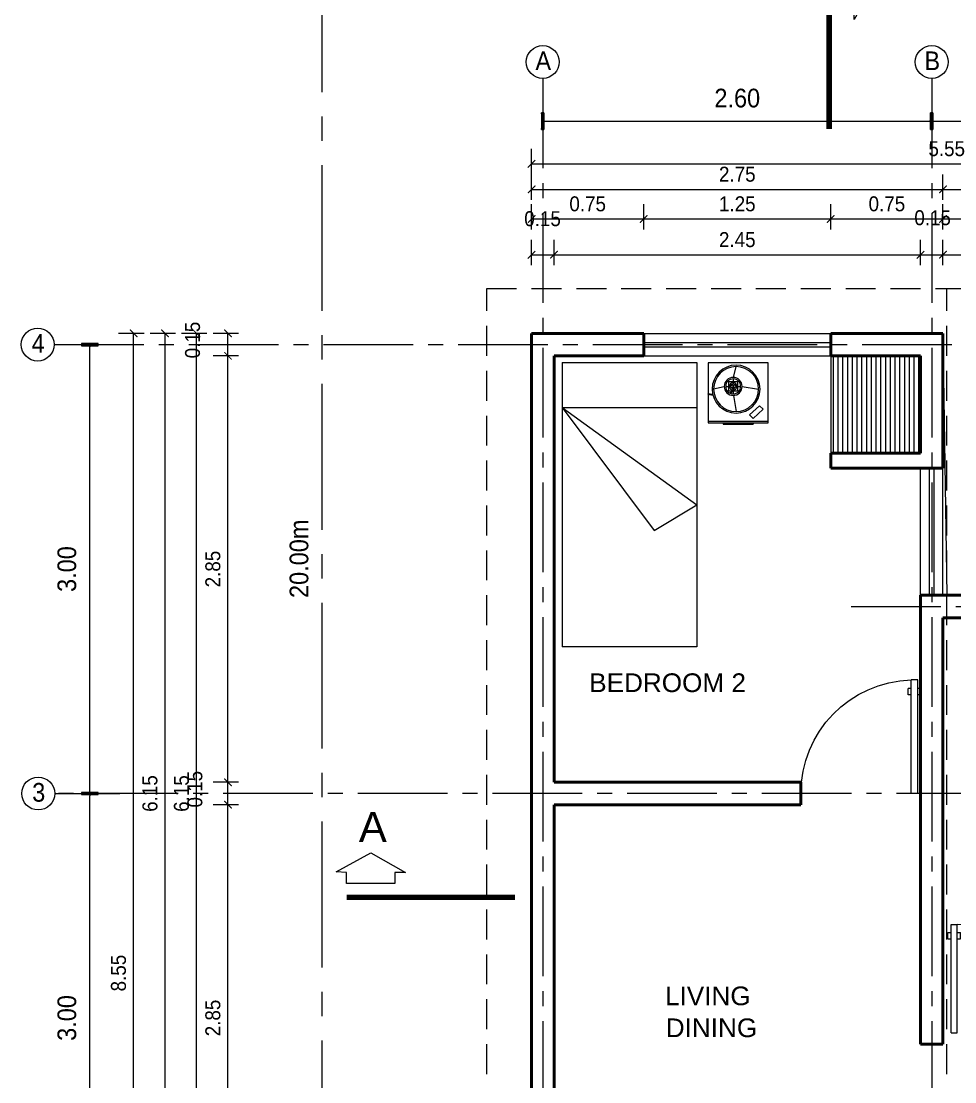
# Model space of a CAD drawing. Header units: inches. Extents: x 2.9 to 53.2, y 1.9 to 31.1.
# Drawn here: x 3 to 9.24, y 17.31 to 24.4 of the extents above; entities that cross this region are included whole.
import ezdxf
from ezdxf.enums import TextEntityAlignment as Align

# ---------------------------------------------------------------- set-up
doc = ezdxf.new("R2010")
doc.units = ezdxf.units.IN
doc.header["$MEASUREMENT"] = 0
doc.linetypes.add('CENTER2', pattern=[1.125, 0.75, -0.125, 0.125, -0.125])
doc.linetypes.add('RAYITAS', pattern=[0.375, 0.25, -0.125])
for name, color, linetype, lineweight in [('ACHURADO', 8, 'Continuous', 5), ('COTAS', 1, 'Continuous', 13), ('FINITO', 9, 'Continuous', 9), ('FINO', 1, 'Continuous', 13), ('FINOMED', 2, 'Continuous', 20), ('MURO', 4, 'Continuous', 50)]:
    doc.layers.add(name, color=color, linetype=linetype, lineweight=lineweight)
for name, color, linetype in [('CORTES', 4, 'Continuous'), ('MUEBLES', 2, 'Continuous'), ('TERRENO', 5, 'Continuous'), ('TEXTO', 2, 'Continuous')]:
    doc.layers.add(name, color=color, linetype=linetype)
doc.styles.add('AR', font='arial.ttf', dxfattribs={"width": 0.9})
doc.styles.add('ARIAL', font='arial.ttf')
doc.styles.add('ARIAL2', font='arial.ttf', dxfattribs={"width": 0.9})
doc.dimstyles.new('EJES', dxfattribs={"dimscale": 0, "dimtxt": 0.125, "dimasz": 0.015, "dimexe": 0.2, "dimexo": 0.08, "dimgap": 0.09, "dimtad": 1, "dimzin": 0, "dimdsep": 46, "dimtxsty": 'ARIAL2', "dimblk1": 'LCOT', "dimblk2": 'LCOT', "dimsah": 1, "dimcen": 0.09, "dimclrd": 1, "dimclre": 9, "dimclrt": 2, "dimadec": 0, "dimazin": 0, "dimtfac": 1, "dimtofl": 0, "dimtmove": 1, "dimatfit": 3, "dimldrblk": 'LCOT', "dimfxl": 0, "dimtolj": 1, "dimtzin": 0, "dimarcsym": 0})
doc.dimstyles.new('INTERIOR', dxfattribs={"dimscale": 0, "dimtxt": 0.1, "dimasz": 0.05, "dimexe": 0.1, "dimexo": 0.05, "dimgap": 0.05, "dimtad": 1, "dimzin": 0, "dimdsep": 46, "dimtxsty": 'AR', "dimblk1": 'ARCHTICK', "dimblk2": 'ARCHTICK', "dimsah": 1, "dimcen": 0.09, "dimclrd": 1, "dimclre": 9, "dimclrt": 2, "dimadec": 0, "dimazin": 0, "dimtfac": 1, "dimtofl": 0, "dimtmove": 1, "dimatfit": 3, "dimldrblk": 'ARCHTICK', "dimfxl": 0, "dimtolj": 1, "dimtzin": 0, "dimarcsym": 0})

# ---------------------------------------------------------------- blocks, each defined once
blk = doc.blocks.new('LCOT')
at = {"layer": 'COTAS', "color": 1, "linetype": 'ByBlock'}
blk.add_line((-0.5, 0), (-1, 0), dxfattribs=at)
at = {"layer": 'COTAS', "color": 1}
for p, q in [((-0.5, 3.71), (0.5, -3.71)), ((0.5, 3.71), (-0.5, -3.71)), ((-0.49, -3.71), (-0.49, 3.71)), ((-0.48, -3.71), (-0.48, 3.71)), ((-0.47, -3.71), (-0.47, 3.71)), ((-0.45, -3.71), (-0.45, 3.71)), ((-0.44, -3.71), (-0.44, 3.71)), ((-0.43, -3.71), (-0.43, 3.71)), ((-0.42, -3.71), (-0.42, 3.71)), ((-0.4, -3.71), (-0.4, 3.71)), ((-0.39, -3.71), (-0.39, 3.71)), ((-0.38, -3.71), (-0.38, 3.71)), ((-0.37, -3.71), (-0.37, 3.71)), ((-0.35, -3.71), (-0.35, 3.71)), ((-0.34, -3.71), (-0.34, 3.71)), ((-0.33, -3.71), (-0.33, 3.71)), ((-0.32, -3.71), (-0.32, 3.71)), ((-0.3, -3.71), (-0.3, 3.71)), ((-0.29, -3.71), (-0.29, 3.71)), ((-0.28, -3.71), (-0.28, 3.71)), ((-0.27, -3.71), (-0.27, 3.71)), ((-0.25, -3.71), (-0.25, 3.71)), ((-0.24, -3.71), (-0.24, 3.71)), ((-0.23, -3.71), (-0.23, 3.71)), ((-0.22, -3.71), (-0.22, 3.71)), ((-0.2, -3.71), (-0.2, 3.71)), ((-0.19, -3.71), (-0.19, 3.71)), ((-0.18, -3.71), (-0.18, 3.71)), ((-0.17, -3.71), (-0.17, 3.71)), ((-0.15, -3.71), (-0.15, 3.71)), ((-0.14, -3.71), (-0.14, 3.71)), ((-0.13, -3.71), (-0.13, 3.71)), ((-0.12, -3.71), (-0.12, 3.71)), ((-0.1, -3.71), (-0.1, 3.71)), ((-0.09, -3.71), (-0.09, 3.71)), ((-0.08, -3.71), (-0.08, 3.71)), ((-0.07, -3.71), (-0.07, 3.71)), ((-0.05, -3.71), (-0.05, 3.71)), ((-0.04, -3.71), (-0.04, 3.71)), ((-0.03, -3.71), (-0.03, 3.71)), ((-0.02, -3.71), (-0.02, 3.71)), ((0, -3.71), (0, 3.71)), ((0.01, -3.71), (0.01, 3.71)), ((0.02, -3.71), (0.02, 3.71)), ((0.03, -3.71), (0.03, 3.71)), ((0.05, -3.71), (0.05, 3.71)), ((0.06, -3.71), (0.06, 3.71)), ((0.07, -3.71), (0.07, 3.71)), ((0.08, -3.71), (0.08, 3.71)), ((0.1, -3.71), (0.1, 3.71)), ((0.11, -3.71), (0.11, 3.71)), ((0.12, -3.71), (0.12, 3.71)), ((0.13, -3.71), (0.13, 3.71)), ((0.15, -3.71), (0.15, 3.71)), ((0.16, -3.71), (0.16, 3.71)), ((0.17, -3.71), (0.17, 3.71)), ((0.18, -3.71), (0.18, 3.71)), ((0.2, -3.71), (0.2, 3.71)), ((0.21, -3.71), (0.21, 3.71)), ((0.22, -3.71), (0.22, 3.71)), ((0.23, -3.71), (0.23, 3.71)), ((0.25, -3.71), (0.25, 3.71)), ((0.26, -3.71), (0.26, 3.71)), ((0.27, -3.71), (0.27, 3.71)), ((0.28, -3.71), (0.28, 3.71)), ((0.3, -3.71), (0.3, 3.71)), ((0.31, -3.71), (0.31, 3.71)), ((0.32, -3.71), (0.32, 3.71)), ((0.33, -3.71), (0.33, 3.71)), ((0.35, -3.71), (0.35, 3.71)), ((0.36, -3.71), (0.36, 3.71)), ((0.37, -3.71), (0.37, 3.71)), ((0.38, -3.71), (0.38, 3.71)), ((0.4, -3.71), (0.4, 3.71)), ((0.41, -3.71), (0.41, 3.71)), ((0.42, -3.71), (0.42, 3.71)), ((0.43, -3.71), (0.43, 3.71)), ((0.45, -3.71), (0.45, 3.71)), ((0.46, -3.71), (0.46, 3.71)), ((0.47, -3.71), (0.47, 3.71)), ((0.48, -3.71), (0.48, 3.71)), ((0.5, -3.71), (0.5, 3.71))]:
    blk.add_line(p, q, dxfattribs=at)
blk.add_lwpolyline([(-0.5, 3.71), (-0.5, -3.71), (0.5, -3.71), (0.5, 3.71)], close=True, dxfattribs=at)
blk = doc.blocks.new('*D18')
at = {"layer": 'ACHURADO', "color": 9, "lineweight": -2, "transparency": 16777216}
for p, q in [((3.3158, 22.238), (3.6569, 22.238)), ((3.2417, 19.238), (3.6569, 19.238))]:
    blk.add_line(p, q, dxfattribs=at)
at = {"layer": 'ACHURADO', "color": 1, "lineweight": -2, "transparency": 16777216}
blk.add_line((3.4569, 19.253), (3.4569, 22.223), dxfattribs=at)
at = {"layer": 'Defpoints', "color": 0, "transparency": 16777216}
for p in [(3.2358, 22.238), (3.4569, 22.238), (3.1617, 19.238)]:
    blk.add_point(p, dxfattribs=at)
at = {"layer": 'ACHURADO', "color": 1, "lineweight": -2, "transparency": 16777216, "xscale": 0.015, "yscale": 0.015, "zscale": 0.015}
for p, rotation in [((3.4569, 22.238), 90), ((3.4569, 19.238), 270)]:
    blk.add_blockref('LCOT', p, dxfattribs=dict(at, rotation=rotation))
at = {"layer": 'ACHURADO', "color": 2, "transparency": 16777216, "insert": (3.3036, 20.738), "char_height": 0.125, "attachment_point": 5, "rotation": 90, "style": 'ARIAL2'}
blk.add_mtext('\\A1;3.00', dxfattribs=at)
blk = doc.blocks.new('*D19')
at = {"layer": 'ACHURADO', "color": 9, "lineweight": -2, "transparency": 16777216}
for p, q in [((9.0842, 23.8724), (9.0842, 23.5313)), ((11.8842, 23.8724), (11.8842, 23.5313))]:
    blk.add_line(p, q, dxfattribs=at)
at = {"layer": 'ACHURADO', "color": 1, "lineweight": -2, "transparency": 16777216}
blk.add_line((9.0992, 23.7313), (11.8692, 23.7313), dxfattribs=at)
at = {"layer": 'Defpoints', "color": 0, "transparency": 16777216}
for p in [(9.0842, 23.9524), (11.8842, 23.9524), (11.8842, 23.7313)]:
    blk.add_point(p, dxfattribs=at)
at = {"layer": 'ACHURADO', "color": 1, "lineweight": -2, "transparency": 16777216, "xscale": 0.015, "yscale": 0.015, "zscale": 0.015, "rotation": 180}
blk.add_blockref('LCOT', (9.0842, 23.7313), dxfattribs=at)
at = {"layer": 'ACHURADO', "color": 1, "lineweight": -2, "transparency": 16777216, "xscale": 0.015, "yscale": 0.015, "zscale": 0.015}
blk.add_blockref('LCOT', (11.8842, 23.7313), dxfattribs=at)
at = {"layer": 'ACHURADO', "color": 2, "transparency": 16777216, "insert": (10.4842, 23.8846), "char_height": 0.125, "attachment_point": 5, "style": 'ARIAL2'}
blk.add_mtext('\\A1;2.80', dxfattribs=at)
blk = doc.blocks.new('PUE70')
at = {"layer": 'TERRENO', "color": 1}
for p, q in [((0, 0), (0.6997, 0)), ((0, 0), (0, -0.04)), ((0.6077, 0.02), (0.6077, 0)), ((0.6077, 0.02), (0.6477, 0.02)), ((0.6477, 0.02), (0.6477, 0)), ((0.7, 0), (0.7, -0.04)), ((0, -0.04), (0.7, -0.04)), ((0.6077, -0.04), (0.6077, -0.06)), ((0.6077, -0.06), (0.6477, -0.06)), ((0.6477, -0.04), (0.6477, -0.06))]:
    blk.add_line(p, q, dxfattribs=at)
at = {"layer": 'TERRENO', "color": 9}
blk.add_arc((0.0003, -0.02), 0.7, 270, 358.36275, dxfattribs=at)
blk = doc.blocks.new('P70')
at = {"layer": 'MURO', "xscale": -1.285714285714286, "yscale": 1.285714285714286, "zscale": 1.285714285714286, "rotation": 359.9999999999998}
blk.add_blockref('PUE70', (0, 0.9323), dxfattribs=at)
blk = doc.blocks.new('*D23')
at = {"layer": 'ACHURADO', "color": 9, "lineweight": -2, "transparency": 16777216}
for p, q in [((3.2261, 19.238), (3.6569, 19.238)), ((3.2695, 16.238), (3.6569, 16.238))]:
    blk.add_line(p, q, dxfattribs=at)
at = {"layer": 'ACHURADO', "color": 1, "lineweight": -2, "transparency": 16777216}
blk.add_line((3.4569, 16.253), (3.4569, 19.223), dxfattribs=at)
at = {"layer": 'Defpoints', "color": 0, "transparency": 16777216}
for p in [(3.1461, 19.238), (3.4569, 19.238), (3.1895, 16.238)]:
    blk.add_point(p, dxfattribs=at)
at = {"layer": 'ACHURADO', "color": 1, "lineweight": -2, "transparency": 16777216, "xscale": 0.015, "yscale": 0.015, "zscale": 0.015}
for p, rotation in [((3.4569, 19.238), 90), ((3.4569, 16.238), 270)]:
    blk.add_blockref('LCOT', p, dxfattribs=dict(at, rotation=rotation))
at = {"layer": 'ACHURADO', "color": 2, "transparency": 16777216, "insert": (3.3036, 17.738), "char_height": 0.125, "attachment_point": 5, "rotation": 90, "style": 'ARIAL2'}
blk.add_mtext('\\A1;3.00', dxfattribs=at)
blk = doc.blocks.new('CAMA90A')
at = {"layer": 'MUEBLES'}
for p, q in [((-0.4, -0.4), (-0.4, 0)), ((-0.4, 0), (0, 0)), ((-0.39, -0.4), (-0.39, 0)), ((0, 0), (0, -0.4)), ((-0.3726, -0.0997), (-0.3095, -0.034)), ((-0.2875, -0.0585), (-0.3481, -0.1241)), ((-0.3095, -0.034), (-0.2863, -0.0572)), ((-0.1589, -0.1736), (-0.1754, -0.0643)), ((-0.4, -0.1), (-0.41, -0.1)), ((-0.41, -0.3), (-0.41, -0.1)), ((-0.3481, -0.1241), (-0.3726, -0.0997)), ((-0.1869, -0.2642), (-0.1869, -0.2026)), ((-0.1869, -0.2026), (-0.1268, -0.2026)), ((-0.1574, -0.2186), (-0.1574, -0.1836)), ((-0.1268, -0.2026), (-0.1268, -0.2642)), ((-0.2173, -0.2319), (-0.3254, -0.2143)), ((-0.1724, -0.2336), (-0.2074, -0.2336)), ((-0.1869, -0.2334), (-0.2042, -0.2512)), ((-0.1869, -0.236), (-0.2034, -0.2531)), ((-0.1268, -0.2642), (-0.1869, -0.2642)), ((-0.1568, -0.2342), (-0.1636, -0.2303)), ((-0.1636, -0.2303), (-0.1636, -0.2364)), ((-0.1574, -0.2836), (-0.1574, -0.2486)), ((-0.1507, -0.2303), (-0.1568, -0.2342)), ((-0.1507, -0.2367), (-0.1507, -0.2303)), ((-0.1074, -0.2336), (-0.1424, -0.2336)), ((-0.0974, -0.2312), (-0.0254, -0.2143)), ((-0.4, -0.3), (-0.41, -0.3)), ((-0.1596, -0.2935), (-0.1754, -0.3643)), ((0, -0.4), (-0.4, -0.4)), ((-0.2102, -0.4035), (-0.2167, -0.3674)), ((-0.2115, -0.3687), (-0.2063, -0.4022)), ((-0.2063, -0.4022), (-0.2102, -0.4035)), ((0.0018, -0.4776), (-1.8982, -0.4776)), ((-1.8982, -0.4776), (-1.8982, -1.3776)), ((-1.1214, -0.7621), (-0.9482, -0.4776)), ((-0.2982, -1.3776), (-0.9482, -0.4776)), ((-0.2982, -1.3776), (-0.2982, -0.4776)), ((0.0018, -1.3776), (0.0018, -0.4776)), ((-0.2982, -1.3776), (-1.1214, -0.7621)), ((0.0018, -1.3776), (-1.8982, -1.3776))]:
    blk.add_line(p, q, dxfattribs=at)
for centre, radius in [((-0.1754, -0.2143), 0.16), ((-0.1754, -0.2143), 0.15), ((-0.1574, -0.2336), 0.06), ((-0.1574, -0.2336), 0.05), ((-0.1574, -0.2336), 0.025), ((-0.1574, -0.2336), 0.015), ((-0.1636, -0.2364), 0.000881), ((-0.1507, -0.2367), 0.000881)]:
    blk.add_circle(centre, radius, dxfattribs=at)
blk = doc.blocks.new('*D26')
at = {"layer": 'ACHURADO', "color": 9, "lineweight": -2, "transparency": 16777216}
for p, q in [((6.4842, 23.9366), (6.4842, 23.5313)), ((9.0842, 23.9366), (9.0842, 23.5313))]:
    blk.add_line(p, q, dxfattribs=at)
at = {"layer": 'ACHURADO', "color": 1, "lineweight": -2, "transparency": 16777216}
blk.add_line((6.4992, 23.7313), (9.0692, 23.7313), dxfattribs=at)
at = {"layer": 'Defpoints', "color": 0, "transparency": 16777216}
for p in [(6.4842, 24.0166), (9.0842, 24.0166), (9.0842, 23.7313)]:
    blk.add_point(p, dxfattribs=at)
at = {"layer": 'ACHURADO', "color": 1, "lineweight": -2, "transparency": 16777216, "xscale": 0.015, "yscale": 0.015, "zscale": 0.015, "rotation": 180}
blk.add_blockref('LCOT', (6.4842, 23.7313), dxfattribs=at)
at = {"layer": 'ACHURADO', "color": 1, "lineweight": -2, "transparency": 16777216, "xscale": 0.015, "yscale": 0.015, "zscale": 0.015}
blk.add_blockref('LCOT', (9.0842, 23.7313), dxfattribs=at)
at = {"layer": 'ACHURADO', "color": 2, "transparency": 16777216, "insert": (7.7842, 23.8846), "char_height": 0.125, "attachment_point": 5, "style": 'ARIAL2'}
blk.add_mtext('\\A1;2.60', dxfattribs=at)
blk = doc.blocks.new('_ARCHTICK')
at = {"color": 0, "linetype": 'ByBlock', "ltscale": 0.5, "const_width": 0.15}
blk.add_lwpolyline([(-0.5, -0.5), (0.5, 0.5)], dxfattribs=at)
blk = doc.blocks.new('*D27')
at = {"layer": 'COTAS', "color": 9, "lineweight": -2, "transparency": 16777216}
for p, q in [((6.4092, 22.7687), (6.4092, 22.9383)), ((6.5592, 22.7687), (6.5592, 22.9383))]:
    blk.add_line(p, q, dxfattribs=at)
at = {"layer": 'COTAS', "color": 1, "lineweight": -2, "transparency": 16777216}
blk.add_line((6.4092, 22.8383), (6.5592, 22.8383), dxfattribs=at)
at = {"layer": 'Defpoints', "color": 0, "transparency": 16777216}
for p in [(6.5592, 22.8383), (6.4092, 22.7187), (6.5592, 22.7187)]:
    blk.add_point(p, dxfattribs=at)
at = {"layer": 'COTAS', "color": 1, "lineweight": -2, "transparency": 16777216, "xscale": 0.05, "yscale": 0.05, "zscale": 0.05, "rotation": 180}
blk.add_blockref('_ARCHTICK', (6.4092, 22.8383), dxfattribs=at)
at = {"layer": 'COTAS', "color": 1, "lineweight": -2, "transparency": 16777216, "xscale": 0.05, "yscale": 0.05, "zscale": 0.05}
blk.add_blockref('_ARCHTICK', (6.5592, 22.8383), dxfattribs=at)
at = {"layer": 'COTAS', "color": 2, "transparency": 16777216, "insert": (6.4827, 23.0788), "char_height": 0.1, "attachment_point": 5, "style": 'AR'}
blk.add_mtext('\\A1;0.15', dxfattribs=at)
blk = doc.blocks.new('*D28')
at = {"layer": 'COTAS', "color": 9, "lineweight": -2, "transparency": 16777216}
blk.add_line((9.0092, 22.7687), (9.0092, 22.9383), dxfattribs=at)
at = {"layer": 'COTAS', "color": 1, "lineweight": -2, "transparency": 16777216}
blk.add_line((6.5592, 22.8383), (9.0092, 22.8383), dxfattribs=at)
at = {"layer": 'Defpoints', "color": 0, "transparency": 16777216}
for p in [(9.0092, 22.8383), (6.5592, 22.7187), (9.0092, 22.7187)]:
    blk.add_point(p, dxfattribs=at)
at = {"layer": 'COTAS', "color": 1, "lineweight": -2, "transparency": 16777216, "xscale": 0.05, "yscale": 0.05, "zscale": 0.05, "rotation": 180}
blk.add_blockref('_ARCHTICK', (6.5592, 22.8383), dxfattribs=at)
at = {"layer": 'COTAS', "color": 1, "lineweight": -2, "transparency": 16777216, "xscale": 0.05, "yscale": 0.05, "zscale": 0.05}
blk.add_blockref('_ARCHTICK', (9.0092, 22.8383), dxfattribs=at)
at = {"layer": 'COTAS', "color": 2, "transparency": 16777216, "insert": (7.7842, 22.939), "char_height": 0.1, "attachment_point": 5, "style": 'AR'}
blk.add_mtext('\\A1;2.45', dxfattribs=at)
blk = doc.blocks.new('*D29')
at = {"layer": 'COTAS', "color": 9, "lineweight": -2, "transparency": 16777216}
blk.add_line((9.1592, 22.7687), (9.1592, 22.9383), dxfattribs=at)
at = {"layer": 'COTAS', "color": 1, "lineweight": -2, "transparency": 16777216}
blk.add_line((9.0092, 22.8383), (9.1592, 22.8383), dxfattribs=at)
at = {"layer": 'Defpoints', "color": 0, "transparency": 16777216}
for p in [(9.1592, 22.8383), (9.0092, 22.7187), (9.1592, 22.7187)]:
    blk.add_point(p, dxfattribs=at)
at = {"layer": 'COTAS', "color": 1, "lineweight": -2, "transparency": 16777216, "xscale": 0.05, "yscale": 0.05, "zscale": 0.05, "rotation": 180}
blk.add_blockref('_ARCHTICK', (9.0092, 22.8383), dxfattribs=at)
at = {"layer": 'COTAS', "color": 1, "lineweight": -2, "transparency": 16777216, "xscale": 0.05, "yscale": 0.05, "zscale": 0.05}
blk.add_blockref('_ARCHTICK', (9.1592, 22.8383), dxfattribs=at)
at = {"layer": 'COTAS', "color": 2, "transparency": 16777216, "insert": (9.09, 23.0853), "char_height": 0.1, "attachment_point": 5, "style": 'AR'}
blk.add_mtext('\\A1;0.15', dxfattribs=at)
blk = doc.blocks.new('*D30')
at = {"layer": 'COTAS', "color": 9, "lineweight": -2, "transparency": 16777216}
blk.add_line((11.8092, 22.7687), (11.8092, 22.9383), dxfattribs=at)
at = {"layer": 'COTAS', "color": 1, "lineweight": -2, "transparency": 16777216}
blk.add_line((9.1592, 22.8383), (11.8092, 22.8383), dxfattribs=at)
at = {"layer": 'Defpoints', "color": 0, "transparency": 16777216}
for p in [(11.8092, 22.8383), (9.1592, 22.7187), (11.8092, 22.7187)]:
    blk.add_point(p, dxfattribs=at)
at = {"layer": 'COTAS', "color": 1, "lineweight": -2, "transparency": 16777216, "xscale": 0.05, "yscale": 0.05, "zscale": 0.05, "rotation": 180}
blk.add_blockref('_ARCHTICK', (9.1592, 22.8383), dxfattribs=at)
at = {"layer": 'COTAS', "color": 1, "lineweight": -2, "transparency": 16777216, "xscale": 0.05, "yscale": 0.05, "zscale": 0.05}
blk.add_blockref('_ARCHTICK', (11.8092, 22.8383), dxfattribs=at)
at = {"layer": 'COTAS', "color": 2, "transparency": 16777216, "insert": (10.4842, 22.939), "char_height": 0.1, "attachment_point": 5, "style": 'AR'}
blk.add_mtext('\\A1;2.65', dxfattribs=at)
blk = doc.blocks.new('*D32')
at = {"layer": 'COTAS', "color": 9, "lineweight": -2, "transparency": 16777216}
for p, q in [((6.4092, 23.0078), (6.4092, 23.1774)), ((7.1592, 23.0078), (7.1592, 23.1774))]:
    blk.add_line(p, q, dxfattribs=at)
at = {"layer": 'COTAS', "color": 1, "lineweight": -2, "transparency": 16777216}
blk.add_line((6.4092, 23.0774), (7.1592, 23.0774), dxfattribs=at)
at = {"layer": 'Defpoints', "color": 0, "transparency": 16777216}
for p in [(7.1592, 23.0774), (6.4092, 22.9578), (7.1592, 22.9578)]:
    blk.add_point(p, dxfattribs=at)
at = {"layer": 'COTAS', "color": 1, "lineweight": -2, "transparency": 16777216, "xscale": 0.05, "yscale": 0.05, "zscale": 0.05, "rotation": 180}
blk.add_blockref('_ARCHTICK', (6.4092, 23.0774), dxfattribs=at)
at = {"layer": 'COTAS', "color": 1, "lineweight": -2, "transparency": 16777216, "xscale": 0.05, "yscale": 0.05, "zscale": 0.05}
blk.add_blockref('_ARCHTICK', (7.1592, 23.0774), dxfattribs=at)
at = {"layer": 'COTAS', "color": 2, "transparency": 16777216, "insert": (6.7842, 23.1781), "char_height": 0.1, "attachment_point": 5, "style": 'AR'}
blk.add_mtext('\\A1;0.75', dxfattribs=at)
blk = doc.blocks.new('*D33')
at = {"layer": 'COTAS', "color": 9, "lineweight": -2, "transparency": 16777216}
blk.add_line((8.4092, 23.0078), (8.4092, 23.1774), dxfattribs=at)
at = {"layer": 'COTAS', "color": 1, "lineweight": -2, "transparency": 16777216}
blk.add_line((7.1592, 23.0774), (8.4092, 23.0774), dxfattribs=at)
at = {"layer": 'Defpoints', "color": 0, "transparency": 16777216}
for p in [(8.4092, 23.0774), (7.1592, 22.9578), (8.4092, 22.9578)]:
    blk.add_point(p, dxfattribs=at)
at = {"layer": 'COTAS', "color": 1, "lineweight": -2, "transparency": 16777216, "xscale": 0.05, "yscale": 0.05, "zscale": 0.05, "rotation": 180}
blk.add_blockref('_ARCHTICK', (7.1592, 23.0774), dxfattribs=at)
at = {"layer": 'COTAS', "color": 1, "lineweight": -2, "transparency": 16777216, "xscale": 0.05, "yscale": 0.05, "zscale": 0.05}
blk.add_blockref('_ARCHTICK', (8.4092, 23.0774), dxfattribs=at)
at = {"layer": 'COTAS', "color": 2, "transparency": 16777216, "insert": (7.7842, 23.1781), "char_height": 0.1, "attachment_point": 5, "style": 'AR'}
blk.add_mtext('\\A1;1.25', dxfattribs=at)
blk = doc.blocks.new('*D34')
at = {"layer": 'COTAS', "color": 9, "lineweight": -2, "transparency": 16777216}
blk.add_line((9.1592, 23.0078), (9.1592, 23.1774), dxfattribs=at)
at = {"layer": 'COTAS', "color": 1, "lineweight": -2, "transparency": 16777216}
blk.add_line((8.4092, 23.0774), (9.1592, 23.0774), dxfattribs=at)
at = {"layer": 'Defpoints', "color": 0, "transparency": 16777216}
for p in [(9.1592, 23.0774), (8.4092, 22.9578), (9.1592, 22.9578)]:
    blk.add_point(p, dxfattribs=at)
at = {"layer": 'COTAS', "color": 1, "lineweight": -2, "transparency": 16777216, "xscale": 0.05, "yscale": 0.05, "zscale": 0.05, "rotation": 180}
blk.add_blockref('_ARCHTICK', (8.4092, 23.0774), dxfattribs=at)
at = {"layer": 'COTAS', "color": 1, "lineweight": -2, "transparency": 16777216, "xscale": 0.05, "yscale": 0.05, "zscale": 0.05}
blk.add_blockref('_ARCHTICK', (9.1592, 23.0774), dxfattribs=at)
at = {"layer": 'COTAS', "color": 2, "transparency": 16777216, "insert": (8.7842, 23.1781), "char_height": 0.1, "attachment_point": 5, "style": 'AR'}
blk.add_mtext('\\A1;0.75', dxfattribs=at)
blk = doc.blocks.new('*D35')
at = {"layer": 'COTAS', "color": 9, "lineweight": -2, "transparency": 16777216}
blk.add_line((11.9592, 23.0078), (11.9592, 23.1774), dxfattribs=at)
at = {"layer": 'COTAS', "color": 1, "lineweight": -2, "transparency": 16777216}
blk.add_line((9.1592, 23.0774), (11.9592, 23.0774), dxfattribs=at)
at = {"layer": 'Defpoints', "color": 0, "transparency": 16777216}
for p in [(11.9592, 23.0774), (9.1592, 22.9578), (11.9592, 22.9578)]:
    blk.add_point(p, dxfattribs=at)
at = {"layer": 'COTAS', "color": 1, "lineweight": -2, "transparency": 16777216, "xscale": 0.05, "yscale": 0.05, "zscale": 0.05, "rotation": 180}
blk.add_blockref('_ARCHTICK', (9.1592, 23.0774), dxfattribs=at)
at = {"layer": 'COTAS', "color": 1, "lineweight": -2, "transparency": 16777216, "xscale": 0.05, "yscale": 0.05, "zscale": 0.05}
blk.add_blockref('_ARCHTICK', (11.9592, 23.0774), dxfattribs=at)
at = {"layer": 'COTAS', "color": 2, "transparency": 16777216, "insert": (10.5592, 23.1781), "char_height": 0.1, "attachment_point": 5, "style": 'AR'}
blk.add_mtext('\\A1;2.80', dxfattribs=at)
blk = doc.blocks.new('*D36')
at = {"layer": 'COTAS', "color": 9, "lineweight": -2, "transparency": 16777216}
for p, q in [((6.4092, 23.2058), (6.4092, 23.3754)), ((9.1592, 23.2058), (9.1592, 23.3754))]:
    blk.add_line(p, q, dxfattribs=at)
at = {"layer": 'COTAS', "color": 1, "lineweight": -2, "transparency": 16777216}
blk.add_line((6.4092, 23.2754), (9.1592, 23.2754), dxfattribs=at)
at = {"layer": 'Defpoints', "color": 0, "transparency": 16777216}
for p in [(9.1592, 23.2754), (6.4092, 23.1558), (9.1592, 23.1558)]:
    blk.add_point(p, dxfattribs=at)
at = {"layer": 'COTAS', "color": 1, "lineweight": -2, "transparency": 16777216, "xscale": 0.05, "yscale": 0.05, "zscale": 0.05, "rotation": 180}
blk.add_blockref('_ARCHTICK', (6.4092, 23.2754), dxfattribs=at)
at = {"layer": 'COTAS', "color": 1, "lineweight": -2, "transparency": 16777216, "xscale": 0.05, "yscale": 0.05, "zscale": 0.05}
blk.add_blockref('_ARCHTICK', (9.1592, 23.2754), dxfattribs=at)
at = {"layer": 'COTAS', "color": 2, "transparency": 16777216, "insert": (7.7842, 23.3761), "char_height": 0.1, "attachment_point": 5, "style": 'AR'}
blk.add_mtext('\\A1;2.75', dxfattribs=at)
blk = doc.blocks.new('*D37')
at = {"layer": 'COTAS', "color": 9, "lineweight": -2, "transparency": 16777216}
blk.add_line((11.9592, 23.2274), (11.9592, 23.3754), dxfattribs=at)
at = {"layer": 'COTAS', "color": 1, "lineweight": -2, "transparency": 16777216}
blk.add_line((9.1592, 23.2754), (11.9592, 23.2754), dxfattribs=at)
at = {"layer": 'Defpoints', "color": 0, "transparency": 16777216}
for p in [(11.9592, 23.2754), (11.9592, 23.1774), (9.1592, 23.1558)]:
    blk.add_point(p, dxfattribs=at)
at = {"layer": 'COTAS', "color": 1, "lineweight": -2, "transparency": 16777216, "xscale": 0.05, "yscale": 0.05, "zscale": 0.05, "rotation": 180}
blk.add_blockref('_ARCHTICK', (9.1592, 23.2754), dxfattribs=at)
at = {"layer": 'COTAS', "color": 1, "lineweight": -2, "transparency": 16777216, "xscale": 0.05, "yscale": 0.05, "zscale": 0.05}
blk.add_blockref('_ARCHTICK', (11.9592, 23.2754), dxfattribs=at)
at = {"layer": 'COTAS', "color": 2, "transparency": 16777216, "insert": (10.5592, 23.3761), "char_height": 0.1, "attachment_point": 5, "style": 'AR'}
blk.add_mtext('\\A1;2.80', dxfattribs=at)
blk = doc.blocks.new('*D38')
at = {"layer": 'COTAS', "color": 9, "lineweight": -2, "transparency": 16777216}
for p, q in [((6.4092, 23.3764), (6.4092, 23.546)), ((11.9592, 23.3764), (11.9592, 23.546))]:
    blk.add_line(p, q, dxfattribs=at)
at = {"layer": 'COTAS', "color": 1, "lineweight": -2, "transparency": 16777216}
blk.add_line((6.4092, 23.446), (11.9592, 23.446), dxfattribs=at)
at = {"layer": 'Defpoints', "color": 0, "transparency": 16777216}
for p in [(11.9592, 23.446), (6.4092, 23.3264), (11.9592, 23.3264)]:
    blk.add_point(p, dxfattribs=at)
at = {"layer": 'COTAS', "color": 1, "lineweight": -2, "transparency": 16777216, "xscale": 0.05, "yscale": 0.05, "zscale": 0.05, "rotation": 180}
blk.add_blockref('_ARCHTICK', (6.4092, 23.446), dxfattribs=at)
at = {"layer": 'COTAS', "color": 1, "lineweight": -2, "transparency": 16777216, "xscale": 0.05, "yscale": 0.05, "zscale": 0.05}
blk.add_blockref('_ARCHTICK', (11.9592, 23.446), dxfattribs=at)
at = {"layer": 'COTAS', "color": 2, "transparency": 16777216, "insert": (9.1842, 23.5467), "char_height": 0.1, "attachment_point": 5, "style": 'AR'}
blk.add_mtext('\\A1;5.55', dxfattribs=at)
blk = doc.blocks.new('*D42')
at = {"layer": 'COTAS', "color": 9, "lineweight": -2, "transparency": 16777216}
blk.add_line((4.4496, 19.163), (4.2801, 19.163), dxfattribs=at)
at = {"layer": 'COTAS', "color": 1, "lineweight": -2, "transparency": 16777216}
blk.add_line((4.3801, 16.313), (4.3801, 19.163), dxfattribs=at)
at = {"layer": 'Defpoints', "color": 0, "transparency": 16777216}
for p in [(4.3801, 19.163), (4.4996, 19.163), (4.4996, 16.313)]:
    blk.add_point(p, dxfattribs=at)
at = {"layer": 'COTAS', "color": 1, "lineweight": -2, "transparency": 16777216, "xscale": 0.05, "yscale": 0.05, "zscale": 0.05}
for p, rotation in [((4.3801, 19.163), 90), ((4.3801, 16.313), 270)]:
    blk.add_blockref('_ARCHTICK', p, dxfattribs=dict(at, rotation=rotation))
at = {"layer": 'COTAS', "color": 2, "transparency": 16777216, "insert": (4.2794, 17.738), "char_height": 0.1, "attachment_point": 5, "rotation": 90, "style": 'AR'}
blk.add_mtext('\\A1;2.85', dxfattribs=at)
blk = doc.blocks.new('*D43')
at = {"layer": 'COTAS', "color": 9, "lineweight": -2, "transparency": 16777216}
blk.add_line((4.4496, 19.313), (4.2801, 19.313), dxfattribs=at)
at = {"layer": 'COTAS', "color": 1, "lineweight": -2, "transparency": 16777216}
blk.add_line((4.3801, 19.163), (4.3801, 19.313), dxfattribs=at)
at = {"layer": 'Defpoints', "color": 0, "transparency": 16777216}
for p in [(4.3801, 19.313), (4.4996, 19.313), (4.4996, 19.163)]:
    blk.add_point(p, dxfattribs=at)
at = {"layer": 'COTAS', "color": 1, "lineweight": -2, "transparency": 16777216, "xscale": 0.05, "yscale": 0.05, "zscale": 0.05}
for p, rotation in [((4.3801, 19.313), 90), ((4.3801, 19.163), 270)]:
    blk.add_blockref('_ARCHTICK', p, dxfattribs=dict(at, rotation=rotation))
at = {"layer": 'COTAS', "color": 2, "transparency": 16777216, "insert": (4.1592, 19.2668), "char_height": 0.1, "attachment_point": 5, "rotation": 90, "style": 'AR'}
blk.add_mtext('\\A1;0.15', dxfattribs=at)
blk = doc.blocks.new('*D44')
at = {"layer": 'COTAS', "color": 9, "lineweight": -2, "transparency": 16777216}
blk.add_line((4.4496, 22.163), (4.2801, 22.163), dxfattribs=at)
at = {"layer": 'COTAS', "color": 1, "lineweight": -2, "transparency": 16777216}
blk.add_line((4.3801, 19.313), (4.3801, 22.163), dxfattribs=at)
at = {"layer": 'Defpoints', "color": 0, "transparency": 16777216}
for p in [(4.3801, 22.163), (4.4996, 22.163), (4.4996, 19.313)]:
    blk.add_point(p, dxfattribs=at)
at = {"layer": 'COTAS', "color": 1, "lineweight": -2, "transparency": 16777216, "xscale": 0.05, "yscale": 0.05, "zscale": 0.05}
for p, rotation in [((4.3801, 22.163), 90), ((4.3801, 19.313), 270)]:
    blk.add_blockref('_ARCHTICK', p, dxfattribs=dict(at, rotation=rotation))
at = {"layer": 'COTAS', "color": 2, "transparency": 16777216, "insert": (4.2794, 20.738), "char_height": 0.1, "attachment_point": 5, "rotation": 90, "style": 'AR'}
blk.add_mtext('\\A1;2.85', dxfattribs=at)
blk = doc.blocks.new('*D45')
at = {"layer": 'COTAS', "color": 9, "lineweight": -2, "transparency": 16777216}
blk.add_line((4.4496, 22.313), (4.2801, 22.313), dxfattribs=at)
at = {"layer": 'COTAS', "color": 1, "lineweight": -2, "transparency": 16777216}
blk.add_line((4.3801, 22.163), (4.3801, 22.313), dxfattribs=at)
at = {"layer": 'Defpoints', "color": 0, "transparency": 16777216}
for p in [(4.3801, 22.313), (4.4996, 22.313), (4.4996, 22.163)]:
    blk.add_point(p, dxfattribs=at)
at = {"layer": 'COTAS', "color": 1, "lineweight": -2, "transparency": 16777216, "xscale": 0.05, "yscale": 0.05, "zscale": 0.05}
for p, rotation in [((4.3801, 22.313), 90), ((4.3801, 22.163), 270)]:
    blk.add_blockref('_ARCHTICK', p, dxfattribs=dict(at, rotation=rotation))
at = {"layer": 'COTAS', "color": 2, "transparency": 16777216, "insert": (4.1436, 22.2686), "char_height": 0.1, "attachment_point": 5, "rotation": 90, "style": 'AR'}
blk.add_mtext('\\A1;0.15', dxfattribs=at)
blk = doc.blocks.new('*D49')
at = {"layer": 'COTAS', "color": 9, "lineweight": -2, "transparency": 16777216}
blk.add_line((4.2393, 22.313), (4.0698, 22.313), dxfattribs=at)
at = {"layer": 'COTAS', "color": 1, "lineweight": -2, "transparency": 16777216}
blk.add_line((4.1698, 16.163), (4.1698, 22.313), dxfattribs=at)
at = {"layer": 'Defpoints', "color": 0, "transparency": 16777216}
for p in [(4.1698, 22.313), (4.2893, 22.313), (4.2893, 16.163)]:
    blk.add_point(p, dxfattribs=at)
at = {"layer": 'COTAS', "color": 1, "lineweight": -2, "transparency": 16777216, "xscale": 0.05, "yscale": 0.05, "zscale": 0.05}
for p, rotation in [((4.1698, 22.313), 90), ((4.1698, 16.163), 270)]:
    blk.add_blockref('_ARCHTICK', p, dxfattribs=dict(at, rotation=rotation))
at = {"layer": 'COTAS', "color": 2, "transparency": 16777216, "insert": (4.0691, 19.238), "char_height": 0.1, "attachment_point": 5, "rotation": 90, "style": 'AR'}
blk.add_mtext('\\A1;6.15', dxfattribs=at)
blk = doc.blocks.new('*D51')
at = {"layer": 'COTAS', "color": 9, "lineweight": -2, "transparency": 16777216}
blk.add_line((4.029, 22.313), (3.8594, 22.313), dxfattribs=at)
at = {"layer": 'COTAS', "color": 1, "lineweight": -2, "transparency": 16777216}
blk.add_line((3.9594, 16.163), (3.9594, 22.313), dxfattribs=at)
at = {"layer": 'Defpoints', "color": 0, "transparency": 16777216}
for p in [(3.9594, 22.313), (4.079, 22.313), (4.079, 16.163)]:
    blk.add_point(p, dxfattribs=at)
at = {"layer": 'COTAS', "color": 1, "lineweight": -2, "transparency": 16777216, "xscale": 0.05, "yscale": 0.05, "zscale": 0.05}
for p, rotation in [((3.9594, 22.313), 90), ((3.9594, 16.163), 270)]:
    blk.add_blockref('_ARCHTICK', p, dxfattribs=dict(at, rotation=rotation))
at = {"layer": 'COTAS', "color": 2, "transparency": 16777216, "insert": (3.8588, 19.238), "char_height": 0.1, "attachment_point": 5, "rotation": 90, "style": 'AR'}
blk.add_mtext('\\A1;6.15', dxfattribs=at)
blk = doc.blocks.new('*D52')
at = {"layer": 'COTAS', "color": 9, "lineweight": -2, "transparency": 16777216}
for p, q in [((3.8187, 22.313), (3.6491, 22.313)), ((3.8187, 13.763), (3.6491, 13.763))]:
    blk.add_line(p, q, dxfattribs=at)
at = {"layer": 'COTAS', "color": 1, "lineweight": -2, "transparency": 16777216}
blk.add_line((3.7491, 13.763), (3.7491, 22.313), dxfattribs=at)
at = {"layer": 'Defpoints', "color": 0, "transparency": 16777216}
for p in [(3.7491, 22.313), (3.8687, 22.313), (3.8687, 13.763)]:
    blk.add_point(p, dxfattribs=at)
at = {"layer": 'COTAS', "color": 1, "lineweight": -2, "transparency": 16777216, "xscale": 0.05, "yscale": 0.05, "zscale": 0.05}
for p, rotation in [((3.7491, 22.313), 90), ((3.7491, 13.763), 270)]:
    blk.add_blockref('_ARCHTICK', p, dxfattribs=dict(at, rotation=rotation))
at = {"layer": 'COTAS', "color": 2, "transparency": 16777216, "insert": (3.6485, 18.038), "char_height": 0.1, "attachment_point": 5, "rotation": 90, "style": 'AR'}
blk.add_mtext('\\A1;8.55', dxfattribs=at)
blk = doc.blocks.new('*D93')
at = {"layer": 'Defpoints', "color": 0, "transparency": 16777216}
for p in [(5.0092, 30.763), (5.0092, 30.763), (5.0092, 10.763)]:
    blk.add_point(p, dxfattribs=at)
at = {"layer": 'COTAS', "color": 2, "transparency": 16777216, "insert": (4.8554, 20.763), "char_height": 0.125, "attachment_point": 5, "rotation": 90, "style": 'ARIAL2'}
blk.add_mtext('\\A1;  20.00m', dxfattribs=at)
blk = doc.blocks.new('CORTE')
at = {"layer": 'CORTES', "linetype": 'CENTER2', "const_width": 0.045}
blk.add_lwpolyline([(-0.2029, 0.3728), (1.2031, 0.3728)], dxfattribs=at)
at = {"layer": 'CORTES'}
blk.add_lwpolyline([(-0.0019, 0.2575), (-0.204, 0.2575), (-0.204, 0.1647), (-0.2913, 0.1597), (0, 0), (0.2874, 0.1647), (0.2001, 0.1647), (0.2001, 0.2575)], close=True, dxfattribs=at)

msp = doc.modelspace()

# ---------------------------------------------------------------- hatches: boundary and pattern name
at = {"layer": 'ACHURADO'}
h = msp.add_hatch(dxfattribs=at)
h.set_pattern_fill('LINE', color=256, scale=0.01, angle=90, style=0)
h.set_pattern_definition([(90, (-3345.928836, -4559.078964), (-0.03175, 2e-18), [])])
h.paths.add_polyline_path([(9.0092, 21.513), (9.0092, 22.163), (8.4092, 22.163), (8.4092, 21.513)])

# ---------------------------------------------------------------- linework, layer by layer
msp.add_lwpolyline([(6.4092, 22.313), (9.1592, 22.313), (9.1842, 20.563), (11.9592, 20.563), (11.9592, 13.763), (6.4092, 13.763), (6.4092, 22.313)])
at = {"layer": 'ACHURADO', "linetype": 'CENTER2', "ltscale": 0.8}
for p, q in [((6.4842, 24.0166), (6.4842, 12.1455)), ((9.0842, 24.0166), (9.0842, 12.1455)), ((3.218, 22.238), (13.7964, 22.238)), ((8.5449, 20.488), (13.612, 20.488)), ((9.4476, 19.238), (3.1461, 19.238))]:
    msp.add_line(p, q, dxfattribs=at)
at = {"layer": 'FINITO', "linetype": 'RAYITAS', "ltscale": 0.8}
msp.add_line((9.1842, 13.463), (9.1842, 22.613), dxfattribs=at)
msp.add_lwpolyline([(9.4592, 20.863), (12.2592, 20.863), (12.2592, 13.463), (6.1092, 13.463), (6.1092, 22.613), (9.4592, 22.613), (9.4592, 20.863)], close=True, dxfattribs=at)
at = {"layer": 'FINO'}
for p, q in [((7.1592, 22.313), (8.4092, 22.313)), ((7.1592, 22.253), (8.4092, 22.253)), ((7.1592, 22.223), (8.4092, 22.223)), ((7.1592, 22.163), (8.4092, 22.163)), ((8.4092, 22.163), (8.4092, 21.513)), ((9.0092, 20.563), (9.0092, 21.413)), ((9.0692, 20.563), (9.0692, 21.413)), ((9.0992, 20.563), (9.0992, 21.413)), ((9.1592, 20.563), (9.1592, 21.413))]:
    msp.add_line(p, q, dxfattribs=at)
for centre in [(6.4842, 24.1266), (9.0842, 24.1266), (3.1079, 22.238), (3.1117, 19.238)]:
    msp.add_circle(centre, 0.11, dxfattribs=at)
at = {"layer": 'FINOMED', "linetype": 'CENTER2', "ltscale": 1.3}
msp.add_lwpolyline([(15.0092, 30.763), (15.0092, 10.763), (5.0092, 10.763), (5.0092, 30.763), (15.0092, 30.763)], close=True, dxfattribs=at)
at = {"layer": 'MURO'}
for p, q in [((6.4092, 22.313), (7.1592, 22.313)), ((7.1592, 22.163), (7.1592, 22.313)), ((8.4092, 22.313), (9.1592, 22.313)), ((8.4092, 22.163), (8.4092, 22.313)), ((8.4092, 22.313), (9.1592, 22.313)), ((9.1592, 22.313), (9.1592, 21.413)), ((9.1592, 22.313), (9.1592, 21.413)), ((6.5592, 22.163), (7.1592, 22.163)), ((6.5592, 19.313), (6.5592, 22.163)), ((8.4092, 22.163), (9.0092, 22.163)), ((9.0092, 22.163), (9.0092, 21.513)), ((9.0092, 21.513), (8.4092, 21.513)), ((8.4092, 21.513), (8.4092, 21.413)), ((9.1592, 21.413), (8.4092, 21.413)), ((9.0092, 20.563), (9.0092, 17.563)), ((9.0092, 20.563), (11.9592, 20.563)), ((9.1592, 20.413), (9.1592, 17.563)), ((9.1592, 20.413), (11.8092, 20.413)), ((6.5592, 19.313), (8.2092, 19.313)), ((8.2092, 19.313), (8.2092, 19.163)), ((6.5592, 19.163), (8.2092, 19.163)), ((6.5592, 16.313), (6.5592, 19.163)), ((9.0092, 17.563), (9.1592, 17.563))]:
    msp.add_line(p, q, dxfattribs=at)
for points in [[(6.4092, 22.313), (7.1592, 22.313)], [(7.0092, 16.163), (6.4092, 16.163), (6.4092, 22.313)]]:
    msp.add_lwpolyline(points, dxfattribs=at)

# ---------------------------------------------------------------- block references
at = {"layer": 'FINITO', "xscale": -0.8, "yscale": 0.8, "zscale": 0.8}
for p, rotation in [((8.6966, 24.6413), 90), ((5.3356, 18.8418), 180)]:
    msp.add_blockref('CORTE', p, dxfattribs=dict(at, rotation=rotation))
at = {"layer": 'MURO', "xscale": -1, "rotation": 270}
msp.add_blockref('CAMA90A', (7.9904, 22.116), dxfattribs=at)
at = {"layer": 'MURO'}
for p, xscale, yscale, zscale, rotation in [((8.2037, 19.2376), 0.8441964264825401, 0.8441964264825401, 0.8441964264825401, 270), ((9.9644, 17.6377), -0.8058791919457505, 0.8058791919457505, 0.8058791919457505, 90)]:
    msp.add_blockref('P70', p, dxfattribs=dict(at, xscale=xscale, yscale=yscale, zscale=zscale, rotation=rotation))

# ---------------------------------------------------------------- texts
at = {"layer": 'TEXTO', "style": 'ARIAL', "width": 0.9}
for s, p in [('A', (6.4875, 24.0721)), ('B', (9.0875, 24.0721)), ('4', (3.1113, 22.1834)), ('3', (3.115, 19.1834))]:
    msp.add_text(s, height=0.125, dxfattribs=at).set_placement(p, align=Align.CENTER)
at = {"layer": 'TEXTO', "style": 'ARIAL'}
for s, height, p in [('BEDROOM 2', 0.125, (7.3183, 19.916)), ('A', 0.2, (5.3481, 18.9151)), ('LIVING ', 0.125, (7.6118, 17.8232)), ('DINING', 0.125, (7.6118, 17.6099))]:
    msp.add_text(s, height=height, dxfattribs=at).set_placement(p, align=Align.CENTER)

# ---------------------------------------------------------------- dimensions: what is measured, and where the dimension line sits
at = {"layer": 'ACHURADO'}
for base, p1, p2, picture, middle in [((9.0842, 23.7313), (6.4842, 24.0166), (9.0842, 24.0166), '*D26', (7.7842, 23.8846)), ((11.8842, 23.7313), (9.0842, 23.9524), (11.8842, 23.9524), '*D19', (10.4842, 23.8846))]:
    dim = msp.add_linear_dim(base=base, p1=p1, p2=p2, dimstyle='EJES', override={"dimscale": 1}, dxfattribs=at)
    dim.commit()
    dim.dimension.update_dxf_attribs({"geometry": picture, "text_midpoint": middle})
for base, p1, p2, picture, middle in [((3.4569, 22.238), (3.1617, 19.238), (3.2358, 22.238), '*D18', (3.3036, 20.738)), ((3.4569, 19.238), (3.1895, 16.238), (3.1461, 19.238), '*D23', (3.3036, 17.738))]:
    dim = msp.add_linear_dim(base=base, p1=p1, p2=p2, angle=90, dimstyle='EJES', override={"dimscale": 1}, dxfattribs=at)
    dim.commit()
    dim.dimension.update_dxf_attribs({"geometry": picture, "text_midpoint": middle})
at = {"layer": 'COTAS'}
dim = msp.add_linear_dim(base=(5.0092, 30.763), p1=(5.0092, 10.763), p2=(5.0092, 30.763), angle=90, text='  <>m', dimstyle='EJES', override={"dimscale": 1, "dimse1": 1, "dimse2": 1, "dimsd1": 1, "dimsd2": 1}, dxfattribs=at)
dim.commit()
dim.dimension.update_dxf_attribs({"geometry": '*D93', "text_midpoint": (4.8554, 20.763)})
for base, p1, p2, override, picture, middle in [((11.9592, 23.446), (6.4092, 23.3264), (11.9592, 23.3264), {"dimscale": 1}, '*D38', (9.1842, 23.5467)), ((9.1592, 23.2754), (6.4092, 23.1558), (9.1592, 23.1558), {"dimscale": 1}, '*D36', (7.7842, 23.3761)), ((11.9592, 23.2754), (9.1592, 23.1558), (11.9592, 23.1774), {"dimscale": 1, "dimse1": 1}, '*D37', (10.5592, 23.3761)), ((7.1592, 23.0774), (6.4092, 22.9578), (7.1592, 22.9578), {"dimscale": 1}, '*D32', (6.7842, 23.1781)), ((8.4092, 23.0774), (7.1592, 22.9578), (8.4092, 22.9578), {"dimscale": 1, "dimse1": 1}, '*D33', (7.7842, 23.1781)), ((9.1592, 23.0774), (8.4092, 22.9578), (9.1592, 22.9578), {"dimscale": 1, "dimse1": 1}, '*D34', (8.7842, 23.1781)), ((11.9592, 23.0774), (9.1592, 22.9578), (11.9592, 22.9578), {"dimscale": 1, "dimse1": 1}, '*D35', (10.5592, 23.1781)), ((9.0092, 22.8383), (6.5592, 22.7187), (9.0092, 22.7187), {"dimscale": 1, "dimse1": 1}, '*D28', (7.7842, 22.939)), ((11.8092, 22.8383), (9.1592, 22.7187), (11.8092, 22.7187), {"dimscale": 1, "dimse1": 1}, '*D30', (10.4842, 22.939))]:
    dim = msp.add_linear_dim(base=base, p1=p1, p2=p2, dimstyle='INTERIOR', override=override, dxfattribs=at)
    dim.commit()
    dim.dimension.update_dxf_attribs({"geometry": picture, "text_midpoint": middle})
for base, p1, p2, override, picture, middle in [((6.5592, 22.8383), (6.4092, 22.7187), (6.5592, 22.7187), {"dimscale": 1}, '*D27', (6.4827, 22.9781)), ((9.1592, 22.8383), (9.0092, 22.7187), (9.1592, 22.7187), {"dimscale": 1, "dimse1": 1}, '*D29', (9.09, 22.9847))]:
    dim = msp.add_linear_dim(base=base, p1=p1, p2=p2, dimstyle='INTERIOR', override=override, dxfattribs=at)
    dim.commit()
    dim.dimension.update_dxf_attribs({"geometry": picture, "text_midpoint": middle, "dimtype": 160})
for base, p1, p2, picture, middle in [((4.3801, 22.313), (4.4996, 22.163), (4.4996, 22.313), '*D45', (4.2443, 22.2686)), ((4.3801, 19.313), (4.4996, 19.163), (4.4996, 19.313), '*D43', (4.2599, 19.2668))]:
    dim = msp.add_linear_dim(base=base, p1=p1, p2=p2, angle=90, dimstyle='INTERIOR', override={"dimscale": 1, "dimse1": 1}, dxfattribs=at)
    dim.commit()
    dim.dimension.update_dxf_attribs({"geometry": picture, "text_midpoint": middle, "dimtype": 160})
for base, p1, p2, override, picture, middle in [((3.7491, 22.313), (3.8687, 13.763), (3.8687, 22.313), {"dimscale": 1}, '*D52', (3.6485, 18.038)), ((3.9594, 22.313), (4.079, 16.163), (4.079, 22.313), {"dimscale": 1, "dimse1": 1}, '*D51', (3.8588, 19.238)), ((4.1698, 22.313), (4.2893, 16.163), (4.2893, 22.313), {"dimscale": 1, "dimse1": 1}, '*D49', (4.0691, 19.238)), ((4.3801, 22.163), (4.4996, 19.313), (4.4996, 22.163), {"dimscale": 1, "dimse1": 1}, '*D44', (4.2794, 20.738)), ((4.3801, 19.163), (4.4996, 16.313), (4.4996, 19.163), {"dimscale": 1, "dimse1": 1}, '*D42', (4.2794, 17.738))]:
    dim = msp.add_linear_dim(base=base, p1=p1, p2=p2, angle=90, dimstyle='INTERIOR', override=override, dxfattribs=at)
    dim.commit()
    dim.dimension.update_dxf_attribs({"geometry": picture, "text_midpoint": middle})

doc.saveas('drawing.dxf')
